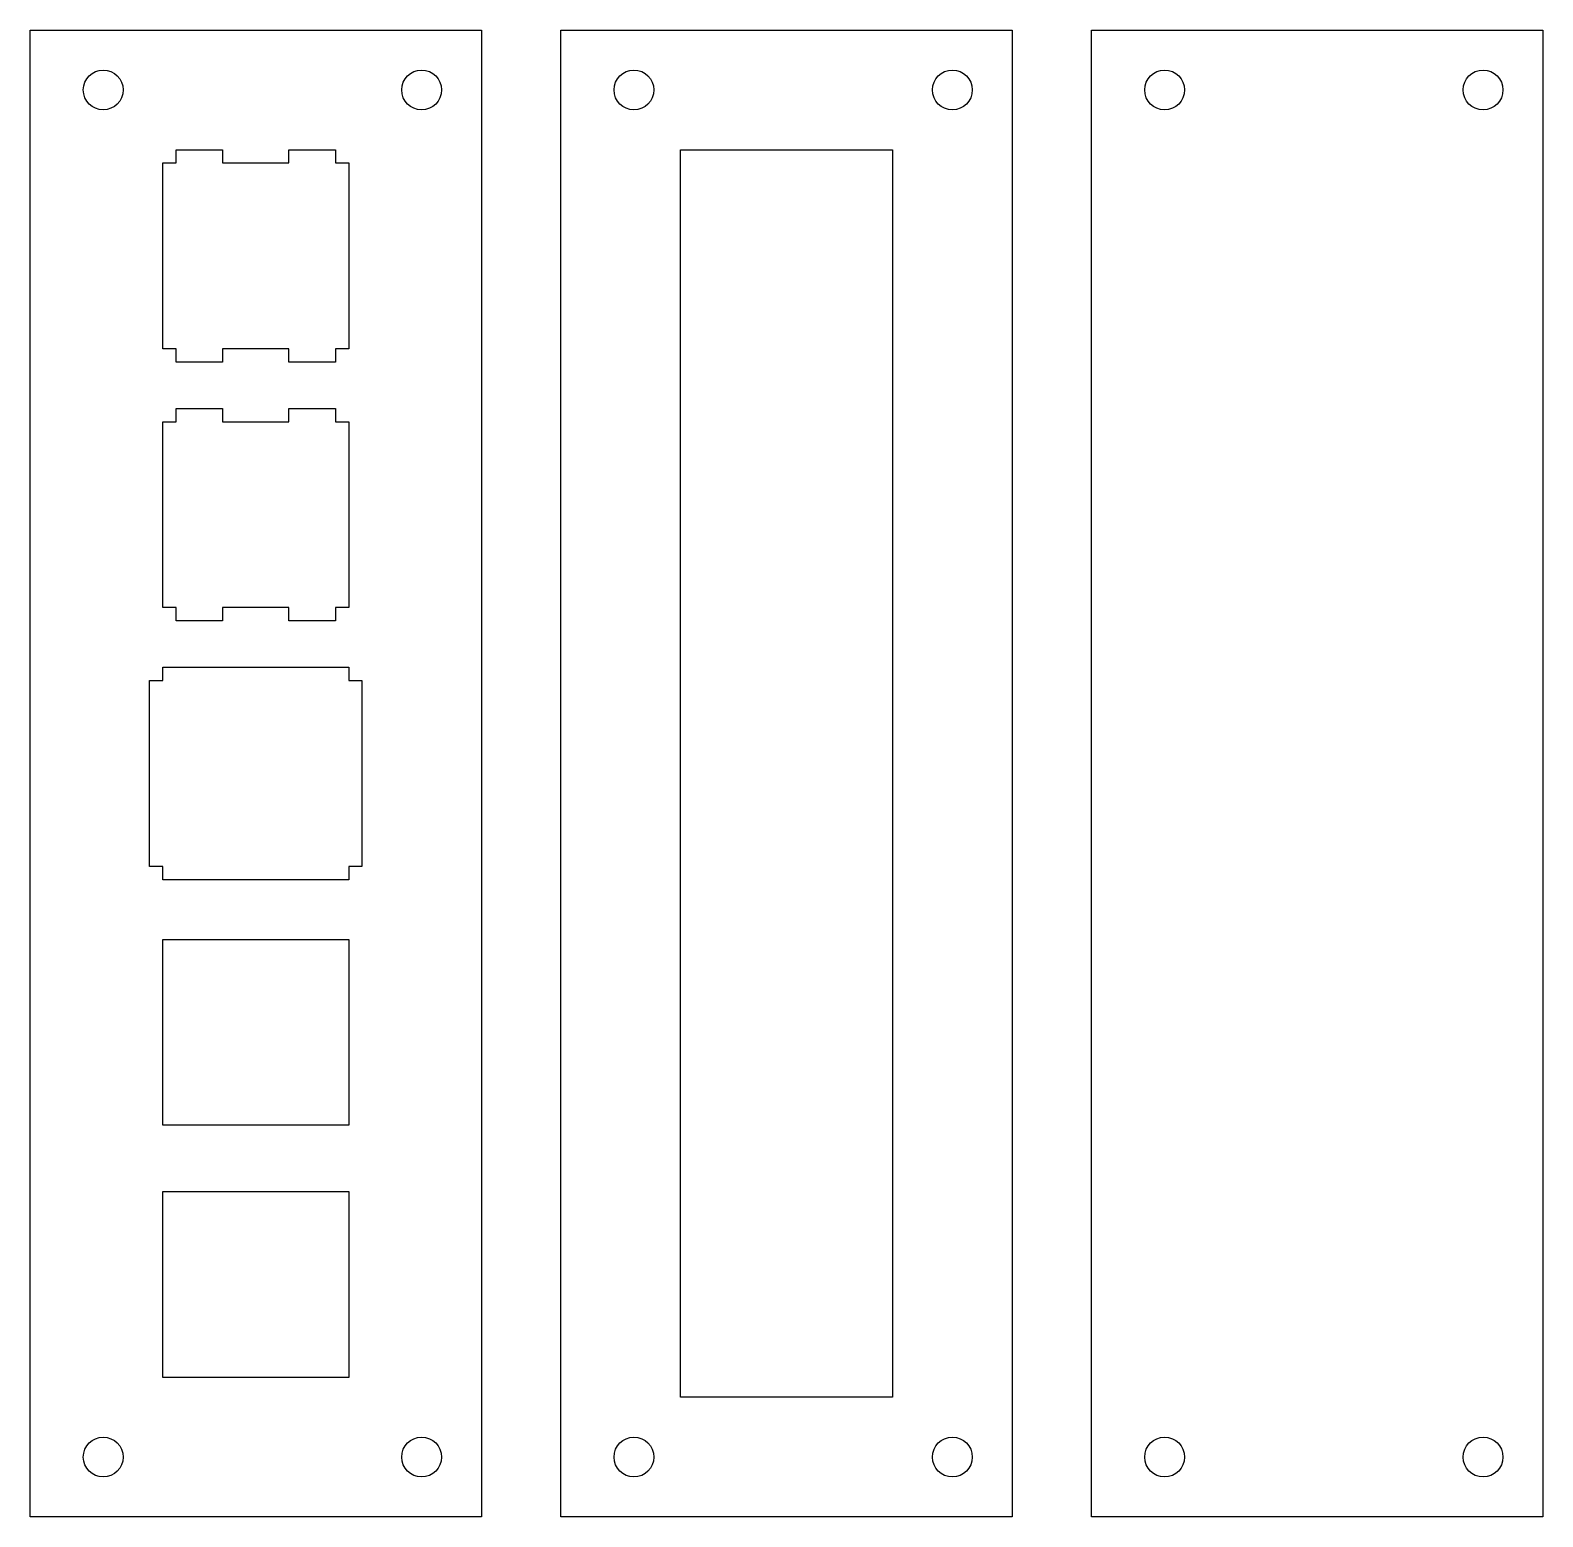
# Model space of a CAD drawing. Extents: x 5 to 119, y -117 to -5.
import ezdxf

# ---------------------------------------------------------------- set-up
doc = ezdxf.new("R2010")
doc.units = 0

# ---------------------------------------------------------------- blocks, each defined once
blk = doc.blocks.new('View1')
at = {"color": 0, "linetype": 'BYBLOCK'}
for p, q in [((0, 34), (112, 34)), ((0, 0), (0, 34)), ((112, 34), (112, 0)), ((10, 24), (24, 24)), ((10, 23), (10, 24)), ((24, 24), (24, 23)), ((29.5, 24), (43.5, 24)), ((29.5, 23), (29.5, 24)), ((43.5, 24), (43.5, 23)), ((48, 10), (48, 24)), ((48, 24), (49, 24)), ((49, 25), (63, 25)), ((49, 24), (49, 25)), ((63, 25), (63, 24)), ((63, 24), (64, 24)), ((64, 24), (64, 10)), ((68.5, 10), (68.5, 24)), ((68.5, 24), (82.5, 24)), ((82.5, 24), (82.5, 10)), ((87.5, 24), (101.5, 24)), ((87.5, 10), (87.5, 24)), ((101.5, 24), (101.5, 10)), ((9, 19.5), (9, 23)), ((9, 23), (10, 23)), ((24, 23), (25, 23)), ((25, 23), (25, 19.5)), ((28.5, 23), (29.5, 23)), ((28.5, 19.5), (28.5, 23)), ((43.5, 23), (44.5, 23)), ((44.5, 23), (44.5, 19.5)), ((10, 19.5), (9, 19.5)), ((10, 14.5), (10, 19.5)), ((24, 19.5), (24, 14.5)), ((25, 19.5), (24, 19.5)), ((29.5, 19.5), (28.5, 19.5)), ((29.5, 14.5), (29.5, 19.5)), ((44.5, 19.5), (43.5, 19.5)), ((43.5, 19.5), (43.5, 14.5)), ((9, 11), (9, 14.5)), ((9, 14.5), (10, 14.5)), ((24, 14.5), (25, 14.5)), ((25, 14.5), (25, 11)), ((28.5, 14.5), (29.5, 14.5)), ((28.5, 11), (28.5, 14.5)), ((43.5, 14.5), (44.5, 14.5)), ((44.5, 14.5), (44.5, 11)), ((10, 11), (9, 11)), ((10, 10), (10, 11)), ((24, 11), (24, 10)), ((25, 11), (24, 11)), ((29.5, 11), (28.5, 11)), ((29.5, 10), (29.5, 11)), ((44.5, 11), (43.5, 11)), ((43.5, 11), (43.5, 10)), ((24, 10), (10, 10)), ((43.5, 10), (29.5, 10)), ((49, 10), (48, 10)), ((49, 9), (49, 10)), ((63, 10), (63, 9)), ((64, 10), (63, 10)), ((82.5, 10), (68.5, 10)), ((101.5, 10), (87.5, 10)), ((63, 9), (49, 9)), ((112, 0), (0, 0))]:
    blk.add_line(p, q, dxfattribs=at)
for centre in [(4.5, 29.5), (107.5, 29.5), (4.5, 5.5), (107.5, 5.5)]:
    blk.add_circle(centre, 1.5, dxfattribs=at)
blk = doc.blocks.new('View0011')
at = {"color": 0, "linetype": 'BYBLOCK'}
for p, q in [((0, 34), (112, 34)), ((0, 0), (0, 34)), ((112, 34), (112, 0)), ((9, 25), (103, 25)), ((9, 9), (9, 25)), ((103, 25), (103, 9)), ((103, 9), (9, 9)), ((112, 0), (0, 0))]:
    blk.add_line(p, q, dxfattribs=at)
for centre in [(4.5, 29.5), (107.5, 29.5), (4.5, 5.5), (107.5, 5.5)]:
    blk.add_circle(centre, 1.5, dxfattribs=at)
blk = doc.blocks.new('View0021')
at = {"color": 0, "linetype": 'BYBLOCK'}
for p, q in [((0, 34), (112, 34)), ((0, 0), (0, 34)), ((112, 34), (112, 0)), ((112, 0), (0, 0))]:
    blk.add_line(p, q, dxfattribs=at)
for centre in [(4.5, 29.5), (107.5, 29.5), (4.5, 5.5), (107.5, 5.5)]:
    blk.add_circle(centre, 1.5, dxfattribs=at)

msp = doc.modelspace()

# ---------------------------------------------------------------- block references
at = {"rotation": -90}
for name, p in [('View1', (5, -5)), ('View0011', (45, -5)), ('View0021', (85, -5))]:
    msp.add_blockref(name, p, dxfattribs=at)

doc.saveas('drawing.dxf')
